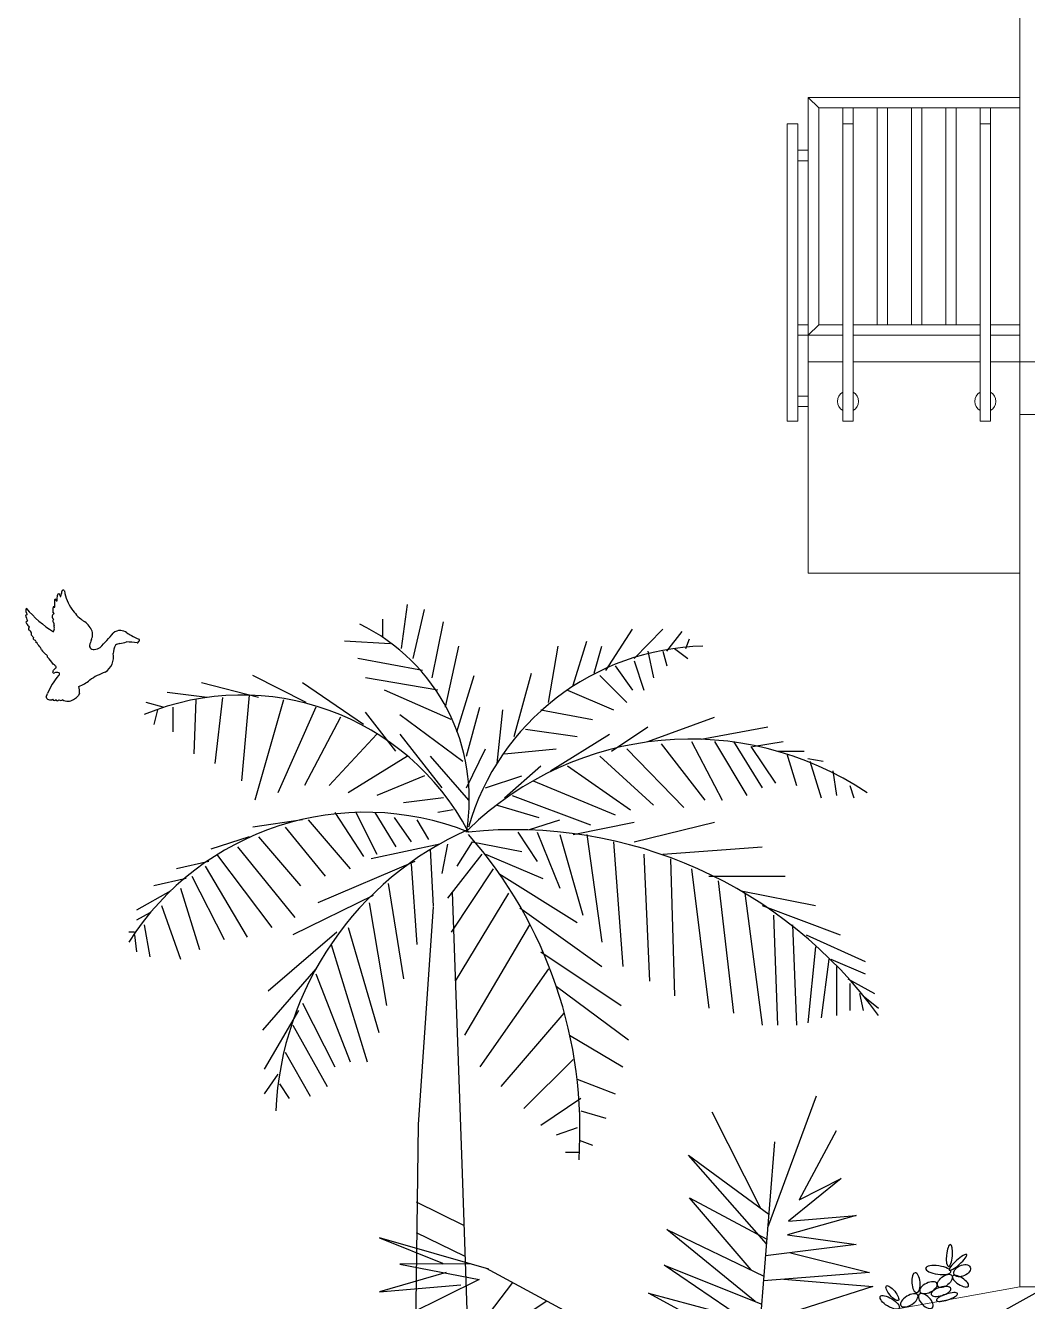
# Model space of a CAD drawing. Header units: millimetres. Extents: x 485872 to 486142, y -52344 to -52207.
# Drawn here: x 485929.548 to 485933.34, y -52334.432 to -52329.605 of the extents above; entities that cross this region are included whole.
import ezdxf

# ---------------------------------------------------------------- set-up
doc = ezdxf.new("R2010")
doc.units = ezdxf.units.MM
doc.header["$LTSCALE"] = 15

# ---------------------------------------------------------------- blocks, each defined once
blk = doc.blocks.new('m4')
at = {"color": 116, "extrusion": (0, 0, -1)}
for centre, major_axis, ratio in [((1152931.2, 194000.5), (0.31, 3.48), 0.270347), ((1152933.9, 193998.35), (2.75, 2.43), 0.205978), ((1152927.68, 193995.92), (-3.98, 0.54), 0.329118), ((1152920.64, 193991.95), (-0.26, 3.13), 0.42054), ((1152924.59, 193990.37), (2.68, 1.29), 0.508888), ((1152928.56, 193989.17), (3.1, 0.91), 0.409174), ((1152930.42, 193987.43), (3.32, 1.08), 0.270347), ((1152918.52, 193986.36), (2.67, 1.65), 0.480617)]:
    blk.add_ellipse(centre, major_axis=major_axis, ratio=ratio, dxfattribs=at)
at = {"color": 116}
for centre, major_axis, ratio in [((1152935.21, 193995.72), (2.54, 1.16), 0.60828), ((1152929.78, 193992.49), (2.17, 1.76), 0.540694), ((1152913.2, 193988.64), (-1.89, 2.29), 0.318055), ((1152912.37, 193985.73), (-2.97, 1.84), 0.378486)]:
    blk.add_ellipse(centre, major_axis=major_axis, ratio=ratio, dxfattribs=at)
at = {"color": 116, "extrusion": (0, 0, -1)}
for centre, major_axis, ratio in [((1152934.67, 193992.42), (-2.5, 1.59), 0.381666), ((1152923.74, 193986.15), (-2.08, 2.12), 0.508888)]:
    blk.add_ellipse(centre, major_axis=major_axis, ratio=ratio, start_param=3.141593, end_param=9.424778, dxfattribs=at)
blk = doc.blocks.new('E39')
at = {"color": 97}
for p, q in [((36.6264, 15.5175), (36.638, 15.6067)), ((36.6496, 15.4977), (36.6728, 15.5968)), ((36.5877, 15.5769), (36.5877, 15.5423)), ((36.6882, 15.458), (36.7114, 15.572)), ((36.6032, 15.5274), (36.5104, 15.5323)), ((36.7153, 15.3985), (36.7424, 15.5224)), ((36.9241, 15.4084), (36.9434, 15.5224)), ((36.9743, 15.4431), (37.0014, 15.5323)), ((37.0168, 15.4679), (37.0323, 15.5224)), ((37.2024, 15.5175), (37.2101, 15.5373)), ((36.6689, 15.4729), (36.5375, 15.4977)), ((37.098, 15.4927), (37.1173, 15.4332)), ((37.1251, 15.5125), (37.1367, 15.458)), ((36.4331, 15.4084), (36.3248, 15.463)), ((36.7385, 15.349), (36.7733, 15.463)), ((36.8545, 15.3391), (36.8893, 15.4679)), ((37.0284, 15.463), (37.0826, 15.4084)), ((37.0594, 15.4828), (37.0942, 15.4332)), ((36.5491, 15.3638), (36.4254, 15.4481)), ((36.6998, 15.4332), (36.5529, 15.458)), ((36.2321, 15.4184), (36.1509, 15.4283)), ((36.263, 15.4184), (36.2475, 15.2845)), ((36.3171, 15.4233), (36.3016, 15.2498)), ((36.3867, 15.4134), (36.3287, 15.2102)), ((36.7269, 15.3737), (36.5916, 15.4332)), ((36.9627, 15.4332), (37.0555, 15.3936)), ((36.1431, 15.3985), (36.1083, 15.4084)), ((36.1315, 15.3936), (36.1238, 15.3638)), ((36.4524, 15.3985), (36.3751, 15.2251)), ((36.6148, 15.3093), (36.5529, 15.3886)), ((36.7578, 15.2994), (36.7849, 15.3985)), ((36.8197, 15.2845), (36.8313, 15.3936)), ((36.9086, 15.3936), (37.013, 15.3737)), ((36.5027, 15.3787), (36.4292, 15.2399)), ((36.6225, 15.3837), (36.7501, 15.2895)), ((37.1251, 15.3291), (37.2604, 15.3787)), ((36.5761, 15.344), (36.4795, 15.2399)), ((36.8777, 15.3539), (36.982, 15.3391)), ((36.9279, 15.2697), (37.0478, 15.344)), ((37.0516, 15.3093), (37.1251, 15.3589)), ((36.8351, 15.3044), (36.9395, 15.3143)), ((37.0826, 15.3143), (37.1985, 15.1953)), ((37.1521, 15.3242), (37.2411, 15.2102)), ((37.214, 15.3291), (37.2759, 15.2102)), ((37.2604, 15.3291), (37.3261, 15.2201)), ((37.299, 15.3291), (37.357, 15.235)), ((37.3338, 15.3192), (37.3841, 15.2449)), ((37.3377, 15.3192), (37.3996, 15.3291)), ((37.388, 15.3093), (37.4421, 15.3093)), ((36.638, 15.2994), (36.5181, 15.2251)), ((37.0284, 15.2994), (37.1367, 15.2003)), ((37.4498, 15.2945), (37.4807, 15.2895)), ((36.9627, 15.2796), (37.0903, 15.1904)), ((37.5349, 15.2399), (37.5426, 15.2152)), ((36.4911, 15.1854), (36.5491, 15.0962)), ((36.5336, 15.1854), (36.5761, 15.1012)), ((36.4254, 15.1705), (36.3248, 15.1557)), ((36.3906, 15.1557), (36.4717, 15.0566)), ((36.437, 15.1705), (36.522, 15.0714)), ((36.9743, 15.1408), (37.098, 15.1656)), ((37.098, 15.1259), (37.2604, 15.1656)), ((36.3171, 15.1359), (36.2398, 15.1111)), ((36.3364, 15.1359), (36.4215, 15.0367)), ((37.0014, 15.1408), (37.0323, 14.9227)), ((36.2514, 15.1012), (36.3635, 14.9525)), ((36.2939, 15.116), (36.4099, 14.9723)), ((37.0555, 15.1259), (37.0748, 14.8732)), ((37.1173, 15.1012), (37.1289, 14.8434)), ((37.156, 15.1012), (37.357, 15.116)), ((36.2359, 15.0863), (36.1702, 15.0714)), ((36.2282, 15.0764), (36.3132, 14.9327)), ((37.1715, 15.0913), (37.1792, 14.8137)), ((36.1895, 15.0516), (36.1238, 15.0367)), ((37.214, 15.0714), (37.2488, 14.7889)), ((37.2488, 15.0566), (37.4034, 15.0566)), ((36.1586, 15.0268), (36.089, 14.9872)), ((36.5993, 15.0417), (36.6302, 14.8484)), ((37.2681, 15.0466), (37.299, 14.779)), ((37.3145, 15.0268), (37.4653, 14.9971)), ((36.5684, 15.0169), (36.406, 14.9376)), ((36.5607, 15.002), (36.5955, 14.7939)), ((36.8429, 15.0219), (36.7346, 14.8434)), ((37.3222, 15.0219), (37.357, 14.7542)), ((37.357, 14.9971), (37.5155, 14.9376)), ((36.1161, 14.9822), (36.089, 14.9673)), ((36.8661, 14.9921), (37.0323, 14.8732)), ((37.3802, 14.9773), (37.388, 14.7542)), ((36.1045, 14.9574), (36.1161, 14.893)), ((36.5181, 14.9525), (36.58, 14.7394)), ((36.8854, 14.9574), (36.754, 14.7344)), ((37.4189, 14.9574), (37.4266, 14.7542)), ((36.0852, 14.9426), (36.0736, 14.9426)), ((36.0852, 14.9376), (36.089, 14.9029)), ((37.446, 14.9376), (37.5658, 14.8831)), ((36.4833, 14.9178), (36.5568, 14.6799)), ((36.9086, 14.9029), (37.071, 14.7939)), ((37.4653, 14.9128), (37.4498, 14.7592)), ((36.9241, 14.8682), (36.7849, 14.67)), ((37.4923, 14.888), (37.4769, 14.7691)), ((37.4962, 14.888), (37.5658, 14.8583)), ((37.5078, 14.8732), (37.5078, 14.7741)), ((36.4524, 14.8583), (36.522, 14.6799)), ((37.531, 14.8484), (37.5851, 14.8187)), ((36.9395, 14.8335), (37.0864, 14.7245)), ((37.5349, 14.8385), (37.5349, 14.784)), ((37.5542, 14.8187), (37.5619, 14.784)), ((37.5619, 14.8137), (37.5929, 14.7889)), ((36.955, 14.779), (36.8274, 14.6303)), ((36.9666, 14.7344), (37.0748, 14.67)), ((36.9743, 14.6848), (36.8738, 14.5857)), ((36.3751, 14.6551), (36.348, 14.6155)), ((36.379, 14.6353), (36.3983, 14.6056)), ((36.9859, 14.5213), (37.013, 14.5114))]:
    blk.add_line(p, q, dxfattribs=at)
at = {"color": 84}
for p, q in [((37.04, 15.4729), (37.0942, 15.5571)), ((37.098, 15.4977), (37.156, 15.5571)), ((37.1637, 15.5125), (37.1947, 15.5522)), ((37.1792, 15.5175), (37.2063, 15.4977)), ((37.156, 15.5125), (37.1637, 15.4828)), ((36.3364, 15.4184), (36.2205, 15.4481)), ((36.2089, 15.4134), (36.205, 15.3044)), ((36.1625, 15.3985), (36.1625, 15.349)), ((37.2333, 15.3341), (37.3686, 15.3589)), ((37.4073, 15.3044), (37.4266, 15.2399)), ((37.4537, 15.2895), (37.4769, 15.2152)), ((37.5001, 15.2697), (37.5078, 15.2201)), ((36.2011, 15.0566), (36.2668, 14.9277)), ((36.1779, 15.0318), (36.2166, 14.9079)), ((36.1393, 14.9971), (36.1779, 14.888)), ((36.4949, 14.9426), (36.3558, 14.8236)), ((36.4524, 14.8682), (36.3442, 14.7443)), ((36.4254, 14.7988), (36.4911, 14.67)), ((36.4176, 14.784), (36.348, 14.665)), ((36.406, 14.7542), (36.4756, 14.6303)), ((36.3906, 14.6997), (36.4408, 14.6105)), ((36.982, 14.6452), (37.0594, 14.6155)), ((36.9898, 14.6056), (36.9086, 14.551)), ((36.9898, 14.5808), (37.04, 14.5659)), ((36.982, 14.5461), (36.9395, 14.5312)), ((36.9859, 14.4965), (36.9588, 14.4965))]:
    blk.add_line(p, q, dxfattribs=at)
at = {"color": 99}
for p, q in [((36.6225, 15.344), (36.7076, 15.235)), ((36.7578, 15.235), (36.7965, 15.3143)), ((36.6844, 15.2994), (36.7617, 15.2102)), ((36.6728, 15.2598), (36.5761, 15.2201)), ((36.7965, 15.235), (36.8699, 15.2598)), ((36.8351, 15.2152), (36.9086, 15.2796)), ((36.8931, 15.2498), (37.0594, 15.1805)), ((36.7114, 15.2152), (36.6302, 15.2052)), ((36.8506, 15.2201), (37.0091, 15.1606)), ((36.5723, 15.1854), (36.6148, 15.116)), ((36.7308, 15.1904), (36.6998, 15.1854)), ((36.8197, 15.2003), (36.9047, 15.1755)), ((36.6109, 15.1755), (36.6457, 15.1259)), ((36.6573, 15.1705), (36.6805, 15.1309)), ((36.8854, 15.1507), (36.9472, 15.1705)), ((36.8622, 15.1458), (36.9009, 15.0863)), ((36.9009, 15.1458), (36.9472, 15.0318)), ((36.9472, 15.1408), (36.9936, 14.9773)), ((36.7037, 15.121), (36.5645, 15.0913)), ((36.6844, 15.1111), (36.6902, 14.9952)), ((36.7192, 15.121), (36.7076, 15.0615)), ((36.7887, 15.1012), (36.7192, 15.012)), ((36.7694, 15.1259), (36.7385, 15.0764)), ((36.7694, 15.1259), (36.8699, 15.1061)), ((36.7965, 15.1012), (36.9125, 15.0516)), ((36.6534, 15.0863), (36.4563, 15.002)), ((36.6457, 15.0813), (36.6573, 14.9178)), ((36.8119, 15.0714), (36.7269, 14.9426)), ((36.8235, 15.0615), (36.982, 14.9624))]:
    blk.add_line(p, q, dxfattribs=at)
at = {"color": 47}
for p, q in [((36.729, 15.0246), (36.7488, 14.454)), ((36.6905, 14.9944), (36.6601, 14.5534)), ((36.6601, 14.5534), (36.638, 12.976))]:
    blk.add_line(p, q, dxfattribs=at)
at = {"color": 45}
for p, q in [((36.7488, 14.454), (36.7821, 13.516)), ((36.6561, 14.3962), (36.7528, 14.3486))]:
    blk.add_line(p, q, dxfattribs=at)
at = {"color": 49}
blk.add_line((36.6561, 14.3343), (36.7528, 14.2866), dxfattribs=at)
at = {"color": 97}
for centre, radius, start, end in [((36.3692, 15.2123), 0.3943, 350.285, 64.1123), ((37.2496, 15.0147), 0.5079, 91.4032, 163.882), ((36.303, 14.9052), 0.518, 27.6712, 112.5305), ((37.2115, 14.6902), 0.6438, 56.1927, 134.3213), ((36.5525, 14.618), 0.5677, 68.3831, 147.5322), ((37.0256, 14.5512), 0.655, 113.7592, 177.4133), ((36.8543, 14.2377), 0.9128, 35.9878, 95.8227), ((36.0817, 14.5418), 0.9062, 356.1943, 41.3785)]:
    blk.add_arc(centre, radius, start, end, dxfattribs=at)
blk = doc.blocks.new('e48')
at = {"color": 100}
for p, q in [((26.378, 10.443), (26.5088, 10.7969)), ((26.3581, 10.4955), (26.228, 10.753)), ((26.5615, 10.7023), (26.4623, 10.5173)), ((26.3745, 10.3985), (26.1646, 10.6376)), ((26.1646, 10.6376), (26.3809, 10.4788)), ((26.5754, 10.5746), (26.4336, 10.4593)), ((26.4623, 10.5173), (26.5754, 10.5746)), ((26.3327, 10.3288), (26.1674, 10.5228)), ((26.1674, 10.5228), (26.3755, 10.4112)), ((26.6156, 10.4749), (26.4307, 10.4234)), ((26.4336, 10.4593), (26.6156, 10.4749)), ((26.344, 10.2435), (26.1063, 10.4373)), ((26.1063, 10.4373), (26.3675, 10.3121)), ((25.6277, 10.3309), (25.333, 10.4148)), ((25.333, 10.4148), (25.5024, 10.347)), ((26.4307, 10.4234), (26.6154, 10.3966)), ((26.6154, 10.3966), (26.3719, 10.3662)), ((26.4388, 10.3745), (26.6516, 10.3213)), ((25.5792, 10.3447), (25.3877, 10.3441)), ((25.3877, 10.3441), (25.6014, 10.3029)), ((25.5024, 10.347), (25.5034, 10.3445)), ((25.6199, 10.3331), (25.9373, 10.1625)), ((25.5125, 10.3221), (25.3335, 10.2701)), ((25.6014, 10.3029), (25.4131, 10.2095)), ((26.4211, 10.3036), (26.6607, 10.2844)), ((25.3335, 10.2701), (25.552, 10.2888)), ((25.691, 10.2949), (25.5228, 10.0741)), ((27.1444, 10.2925), (26.8118, 10.1073)), ((25.5228, 10.0741), (25.7834, 10.2453))]:
    blk.add_line(p, q, dxfattribs=at)
at = {"color": 97}
for p, q in [((26.3447, 10.0264), (26.3964, 10.6733)), ((26.0987, 10.3415), (26.3615, 10.2365)), ((26.6516, 10.3213), (26.3665, 10.2994)), ((26.3164, 10.1251), (26.0565, 10.2665)), ((26.0565, 10.2665), (26.3574, 10.1852)), ((26.6607, 10.2844), (26.3576, 10.1875))]:
    blk.add_line(p, q, dxfattribs=at)
at = {"color": 99}
blk.add_line((26.3102, 10.198), (26.0987, 10.3415), dxfattribs=at)

msp = doc.modelspace()

# ---------------------------------------------------------------- hatches: boundary and pattern name
at = {"linetype": 'Continuous', "lineweight": 13}
h = msp.add_hatch(dxfattribs=at)
h.set_pattern_fill('GLASS', color=4, scale=0.5, pattern_type=2)
h.set_pattern_definition([(60, (485541.3748, -52290.91164), (-0.374989, 0.2165), [0.14, -0.36]), (60, (485541.4348, -52290.88664), (-0.374989, 0.2165), [0.06, -0.44]), (60, (485541.3748, -52290.88664), (-0.374989, 0.2165), [0.1, -0.4]), (60, (485541.4048, -52290.91164), (-0.374989, 0.2165), [0.125, -0.375]), (60, (485541.3748, -52290.93664), (-0.374989, 0.2165), [0.2, -0.3]), (60, (485541.3748, -52290.86164), (-0.374989, 0.2165), [0.05, -0.45])])
h.paths.add_polyline_path([(485947.1102, -52334.3766), (485933.3102, -52334.3766), (485930.8702, -52334.8175), (485947.1102, -52334.8175)])
h = msp.add_hatch(dxfattribs=at)
h.set_pattern_fill('ANSI31', color=4, scale=0.8, angle=45)
h.set_pattern_definition([(90, (485541.3748, -52290.9366), (-2.54, 2e-16), [])])
h.paths.add_polyline_path([(485947.1102, -52334.3766), (485933.3102, -52334.3766), (485930.8702, -52334.8175), (485947.1102, -52334.8175)])

# ---------------------------------------------------------------- linework, layer by layer
for p, q in [((485933.3102, -52331.1766), (485933.3102, -52331.0766)), ((485933.3102, -52334.3766), (485933.3102, -52331.0968))]:
    msp.add_line(p, q, dxfattribs=at)
for p, q in [((485929.6583, -52331.8048), (485929.6583, -52331.776)), ((485929.5698, -52331.906), (485929.5702, -52331.9042)), ((485929.6527, -52332.0209), (485929.652, -52332.0206)), ((485929.6534, -52332.0213), (485929.6527, -52332.0209)), ((485929.6253, -52332.1455), (485929.6305, -52332.1319)), ((485929.7519, -52332.1302), (485929.7487, -52332.1398)), ((485929.7487, -52332.1398), (485929.7434, -52332.1447))]:
    msp.add_line(p, q)
for points in [[(485933.3102, -52330.8766), (485933.3102, -52327.5766)], [(485945.9102, -52330.8766), (485933.3102, -52330.8766)], [(485933.3102, -52331.0766), (485945.9102, -52331.0766)]]:
    msp.add_lwpolyline(points, dxfattribs=at)
at = {"linetype": 'Continuous', "lineweight": 5}
for points in [[(485932.5102, -52329.8766), (485933.3102, -52329.8766)], [(485932.5102, -52329.8766), (485932.5102, -52330.8766)], [(485932.5102, -52329.8766), (485932.5502, -52329.9166)], [(485932.5502, -52329.9166), (485933.3102, -52329.9166)], [(485932.5502, -52329.9166), (485932.5502, -52330.7366)], [(485932.6402, -52329.9166), (485932.6402, -52330.8766)], [(485932.6802, -52329.9166), (485932.6802, -52330.8766)], [(485932.7702, -52329.9166), (485932.7702, -52330.7366)], [(485932.8102, -52329.9166), (485932.8102, -52330.7366)], [(485932.9002, -52329.9166), (485932.9002, -52330.7366)], [(485932.9402, -52329.9166), (485932.9402, -52330.7366)], [(485933.0302, -52329.9166), (485933.0302, -52330.7366)], [(485933.0702, -52329.9166), (485933.0702, -52330.7366)], [(485933.1602, -52329.9166), (485933.1602, -52330.7366)], [(485933.2002, -52329.9166), (485933.2002, -52330.7366)], [(485932.4302, -52329.9766), (485932.4702, -52329.9766)], [(485932.6402, -52331.1016), (485932.6402, -52329.9766)], [(485932.6402, -52329.9766), (485932.6802, -52329.9766)], [(485932.6802, -52331.1016), (485932.6802, -52329.9766)], [(485933.1602, -52331.1016), (485933.1602, -52329.9766)], [(485933.1602, -52329.9766), (485933.2002, -52329.9766)], [(485933.2002, -52331.1016), (485933.2002, -52329.9766)], [(485932.4702, -52330.0766), (485932.5102, -52330.0766)], [(485932.4702, -52330.1166), (485932.5102, -52330.1166)], [(485932.5102, -52330.7366), (485932.4702, -52330.7366)], [(485932.5102, -52330.7766), (485932.5502, -52330.7366)], [(485932.5502, -52330.7366), (485932.6402, -52330.7366)], [(485932.6802, -52330.7366), (485933.1602, -52330.7366)], [(485933.2002, -52330.7366), (485933.3102, -52330.7366)], [(485932.5102, -52330.7766), (485932.4702, -52330.7766)], [(485932.5102, -52330.7766), (485932.6402, -52330.7766)], [(485932.6802, -52330.7766), (485933.1602, -52330.7766)], [(485933.2002, -52330.7766), (485933.3102, -52330.7766)], [(485932.5102, -52330.8766), (485932.5102, -52331.6766), (485933.3102, -52331.6766)], [(485932.6402, -52330.8766), (485932.5102, -52330.8766)], [(485933.1602, -52330.8766), (485932.6802, -52330.8766)], [(485933.3102, -52330.8766), (485933.2002, -52330.8766)], [(485933.3102, -52330.8766), (485933.3102, -52330.8766), (485933.3102, -52331.0766)], [(485932.5102, -52331.0066), (485932.4702, -52331.0066)], [(485932.5102, -52331.0466), (485932.4702, -52331.0466)], [(485932.4302, -52331.1016), (485932.4702, -52331.1016)], [(485932.6402, -52331.1016), (485932.6802, -52331.1016)], [(485933.1602, -52331.1016), (485933.2002, -52331.1016)]]:
    msp.add_lwpolyline(points, dxfattribs=at)
msp.add_lwpolyline([(485932.4302, -52329.9766), (485932.4702, -52329.9766), (485932.4702, -52331.1016), (485932.4302, -52331.1016)], close=True, dxfattribs=at)
at = {"color": 153, "linetype": 'Continuous', "lineweight": 13}
msp.add_lwpolyline([(485947.1102, -52334.3766), (485933.3102, -52334.3766), (485930.8702, -52334.8175), (485947.1102, -52334.8175)], close=True, dxfattribs=at)
at = {"linetype": 'Continuous', "lineweight": 5}
for centre, start, end in [((485932.6602, -52331.0266), 120, 240), ((485932.6602, -52331.0266), 300, 60), ((485933.1802, -52331.0266), 120, 240), ((485933.1802, -52331.0266), 300, 60)]:
    msp.add_arc(centre, 0.04, start, end, dxfattribs=at)
for centre, radius, start, end in [((485929.6136, -52331.7417), 0.0718, 341.3473, 356.7903), ((485929.6899, -52331.7451), 0.00473, 13.0787, 187.1744), ((485929.8525, -52331.719), 0.1599, 189.0087, 215.8097), ((485929.6602, -52331.7794), 0.00384, 347.9187, 119.1279), ((485929.6655, -52331.7802), 0.00157, 179.5612, 330.3215), ((485929.4808, -52331.7555), 0.1878, 352.2035, 358.7137), ((485929.6739, -52331.7604), 0.00531, 97.0553, 172.8925), ((485929.6707, -52331.7629), 0.0082, 0.4018, 72.5865), ((485929.6802, -52331.7638), 0.00159, 143.4969, 329.0897), ((485929.5479, -52331.827), 0.00816, 268.1734, 312.9139), ((485929.6983, -52331.7989), 0.1549, 193.5118, 202.2727), ((485929.5758, -52331.8185), 0.0266, 160.4597, 213.0142), ((485929.8769, -52331.537), 0.4251, 219.8901, 238.2125), ((485929.6602, -52331.8408), 0.0118, 122.5885, 236.6515), ((485929.6547, -52331.8061), 0.00239, 70.9077, 208.568), ((485928.9404, -52331.8218), 0.7123, 359.5994, 1.1702), ((485929.6534, -52331.8288), 0.00212, 282.8799, 109.5594), ((485929.6569, -52331.8043), 0.00153, 163.3002, 338.6054), ((485929.884, -52331.7), 0.1966, 214.91, 231.8899), ((485929.57, -52331.8839), 0.0302, 119.9383, 133.7563), ((485929.5605, -52331.8594), 0.0117, 192.8287, 223.3537), ((485929.6995, -52331.7738), 0.1747, 212.4229, 217.8129), ((485929.6012, -52331.8862), 0.042, 176.7766, 188.207), ((485929.5604, -52331.8824), 0.00182, 233.0938, 53.1389), ((485929.5566, -52331.9055), 0.0136, 5.4905, 77.1713), ((485929.659, -52331.8568), 0.00815, 130.2776, 217.694), ((485929.6396, -52331.873), 0.0171, 354.3098, 40.8226), ((485929.6444, -52331.8891), 0.0125, 312.8078, 25.667), ((485929.6644, -52331.88), 0.00947, 145.5238, 202.8771), ((485929.7211, -52331.9292), 0.0853, 29.8931, 60.8034), ((485929.7605, -52331.9091), 0.0412, 332.4469, 33.0548), ((485929.9064, -52331.9339), 0.0403, 88.0378, 131.2406), ((485929.9062, -52331.9339), 0.0402, 51.6323, 87.8313), ((485929.5724, -52331.9086), 0.0037, 134.8411, 239.4166), ((485929.6125, -52331.8802), 0.0525, 216.9655, 230.7418), ((485929.5802, -52331.9239), 0.00317, 107.4849, 229.8707), ((485929.5847, -52331.9237), 0.00699, 201.8305, 264.4778), ((485929.5825, -52331.9357), 0.00527, 335.1747, 73.3089), ((485929.5062, -52332.0197), 0.1152, 34.1797, 45.2369), ((485929.8866, -52331.9674), 0.0978, 156.4033, 169.8543), ((485928.3246, -52330.5204), 2.0814, 316.3228, 318.3497), ((485929.9201, -52332.0035), 0.063, 104.3373, 120.5886), ((485929.9033, -52331.882), 0.0605, 271.1829, 296.2681), ((485929.7228, -52334.2464), 2.3194, 83.8741, 84.8737), ((485930.04, -52331.7464), 0.1901, 235.0952, 241.2147), ((485930.2148, -52331.3903), 0.5867, 242.9957, 246.1375), ((485929.9709, -52331.9361), 0.00411, 261.8, 21.9745), ((485929.9757, -52331.9306), 0.00414, 255.778, 64.5996), ((485929.5936, -52331.9667), 0.0141, 358.5871, 55.9597), ((485929.7113, -52331.8816), 0.1343, 219.4945, 230.08), ((485929.6209, -52331.9937), 0.00999, 357.9109, 65.3398), ((485929.8025, -52331.9524), 0.0123, 169.0944, 209.0959), ((485929.8066, -52331.946), 0.0194, 219.654, 273.9831), ((485929.8072, -52331.9277), 0.0377, 271.2393, 307.1584), ((485929.8127, -52331.9938), 0.0681, 302.1119, 11.1261), ((485929.9579, -52331.9851), 0.0785, 152.882, 176.7926), ((485929.4616, -52332.1503), 0.2303, 34.1189, 42.7083), ((485929.5848, -52331.9799), 0.0946, 314.9941, 323.4328), ((485929.6489, -52332.0333), 0.0128, 27.0634, 73.8219), ((485929.6595, -52332.0319), 0.00448, 285.483, 79.2908), ((485929.9049, -52332.2522), 0.2995, 141.0307, 156.3276), ((485929.6544, -52332.0504), 0.00454, 126.8922, 306.8842), ((485929.666, -52332.0806), 0.028, 71.4617, 108.5379), ((485929.671, -52332.0582), 0.00572, 280.0135, 46.9594), ((485929.7176, -52332.0035), 0.1063, 287.1575, 313.259), ((485929.9268, -52332.2785), 0.2399, 108.9312, 124.6054), ((485929.6766, -52332.1262), 0.0754, 356.986, 16.2515), ((485929.638, -52332.1417), 0.0133, 196.3764, 255.2381), ((485929.6412, -52332.142), 0.0142, 242.3631, 306.0034), ((485929.6569, -52332.15), 0.0081, 204.9968, 322.9965), ((485929.6685, -52332.1541), 0.00524, 188.9566, 342.8765), ((485929.6808, -52332.1468), 0.0114, 230.6113, 312.1843), ((485929.7083, -52332.1269), 0.0347, 235.0441, 307), ((485929.7038, -52332.1027), 0.0577, 296.0847, 313.2621)]:
    msp.add_arc(centre, radius, start, end)

# ---------------------------------------------------------------- block references
at = {"lineweight": 5}
for name, p, xscale, yscale, zscale in [('E39', (485862.5838, -52360.9357), 1.867160084307194, 1.867160084307194, 1.867160084307194), ('e48', (485895.2499, -52348.8427), 1.40674330946058, 1.40674330946058, 1.40674330946058)]:
    msp.add_blockref(name, p, dxfattribs=dict(at, xscale=xscale, yscale=yscale, zscale=zscale))
at = {"xscale": 0.012, "yscale": 0.012, "zscale": 0.012}
msp.add_blockref('m4', (472097.8698, -54662.2646), dxfattribs=at)

doc.saveas('drawing.dxf')
